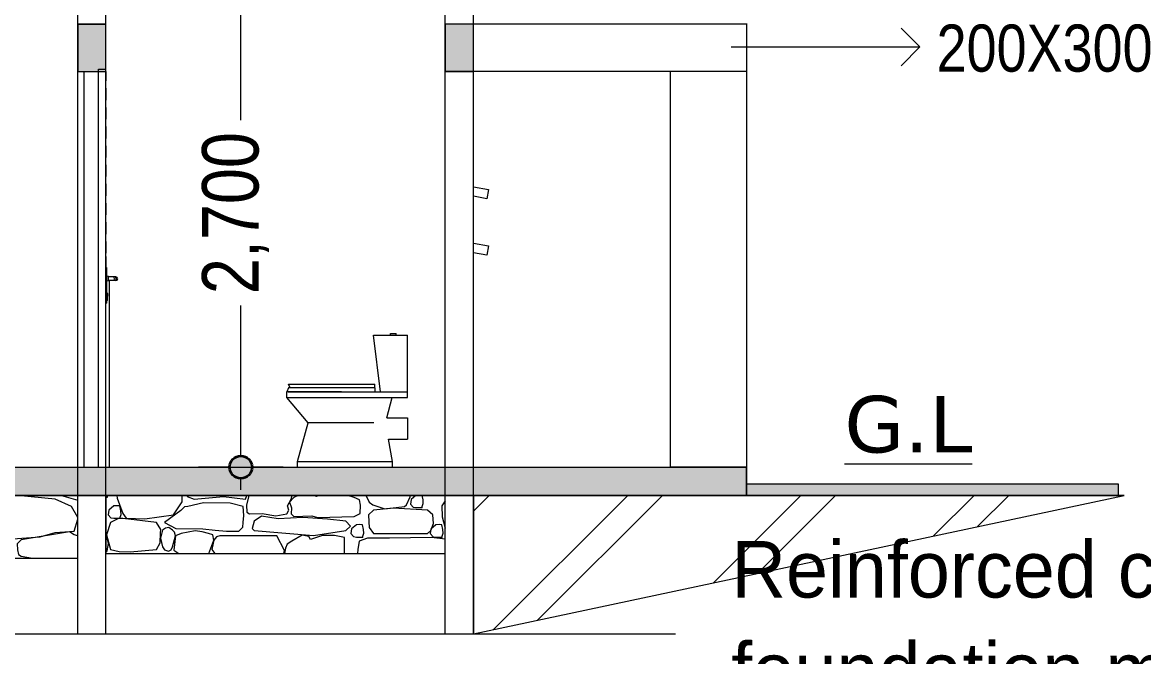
# Model space of a CAD drawing. Header units: millimetres. Extents: x 102766 to 172228, y -127504 to -81044.
# Drawn here: x 134821 to 140773, y -119105 to -115740 of the extents above; entities that cross this region are included whole.
import ezdxf

# ---------------------------------------------------------------- set-up
doc = ezdxf.new("R2010")
doc.units = ezdxf.units.MM
doc.header["$MEASUREMENT"] = 0
doc.layers.add('2D Drafting - General', color=7, linetype='Continuous')
doc.layers.add('Dimensioning - General', color=7, linetype='Continuous')
for name, color, linetype, lineweight in [('2D Drafting - General_Pen_No__1', 7, 'Continuous', 13), ('2D Drafting - General_Pen_No__19', 255, 'Continuous', 0), ('Annotation - Text_Pen_No__1', 7, 'Continuous', 13), ('Dimensioning - General_Pen_No__1', 7, 'Continuous', 13), ('Dimensioning - General_Pen_No__27', 7, 'Continuous', 35), ('Interior - Furniture _Pen_No__1', 7, 'Continuous', 13), ('Structural - Bearing_Pen_No__1', 7, 'Continuous', 13)]:
    doc.layers.add(name, color=color, linetype=linetype, lineweight=lineweight)
for name, color, linetype, lineweight, true_color in [('2D Drafting - General_Pen_No__105', 7, 'Continuous', 13, 0xcae6ff), ('2D Drafting - General_Pen_No__82', 7, 'Continuous', 20, 0xaaaaaa), ('Annotation - Text_Pen_No__86', 7, 'Continuous', 20, 0x5555ff)]:
    doc.layers.add(name, color=color, linetype=linetype, lineweight=lineweight, true_color=true_color)
doc.styles.add('GENERATED_STYLE_1', font='ARIALN.TTF')
doc.styles.add('GENERATED_STYLE_11', font='')
doc.styles.add('GENERATED_STYLE_4', font='BOD_CR.TTF')
doc.styles.add('GENERATED_STYLE_8', font='verdana.ttf')
doc.styles.get('GENERATED_STYLE_11').set_extended_font_data('Bodoni MT Condensed')
doc.linetypes.add('Break', pattern='A,0,[1,chri1.Shx,S=15.679026,R=0,X=0,Y=0],-1975.557214,0', length=1975.557214)
doc.dimstyles.new('GENERATED_STYLE__3', dxfattribs={"dimtxt": 300, "dimasz": 228, "dimexe": 0.18, "dimexo": 0, "dimgap": 0.09, "dimtad": 0, "dimdec": 0, "dimzin": 0, "dimdsep": 46, "dimtxsty": 'GENERATED_STYLE_1', "dimblk": 'ARROWHEAD_11', "dimblk1": 'ARROWHEAD_11', "dimblk2": 'ARROWHEAD_11', "dimcen": 0.09, "dimclrd": 7, "dimclre": 7, "dimclrt": 7, "dimadec": 0, "dimazin": 0, "dimtfac": 1, "dimtdec": 4, "dimtmove": 0, "dimatfit": 3, "dimfxl": 0, "dimtolj": 1, "dimtzin": 0, "dimarcsym": 0})

# ---------------------------------------------------------------- blocks, each defined once
blk = doc.blocks.new('*X22')
at = {"layer": '2D Drafting - General_Pen_No__1', "linetype": 'Continuous'}
for p, q in [((134190.8, -118260.7), (134157.1, -118249.5)), ((134247, -118249.5), (134245.8, -118252.5)), ((134245.8, -118252.5), (134262.2, -118285.2)), ((134479.4, -118256.4), (134480.4, -118249.5)), ((134509.5, -118249.5), (134484.5, -118271.3)), ((134547.9, -118273.7), (134542.4, -118249.5)), ((134758, -118249.5), (134671.2, -118269.3)), ((134995.3, -118269.3), (134795.1, -118249.5)), ((135029.6, -118249.5), (135114.7, -118274.9)), ((134218.8, -118273.3), (134190.8, -118260.7)), ((134224, -118301.3), (134218.8, -118273.3)), ((134221.7, -118346), (134224, -118301.3)), ((134262.2, -118285.2), (134281.7, -118299.6)), ((134281.7, -118299.6), (134344.9, -118321.1)), ((134344.9, -118321.1), (134449.8, -118307.6)), ((134449.8, -118307.6), (134460, -118299.6)), ((134460, -118299.6), (134479.4, -118256.4)), ((134484.5, -118271.3), (134480.8, -118295.8)), ((134480.8, -118295.8), (134495.5, -118312)), ((134495.5, -118312), (134510.5, -118314)), ((134542.2, -118314), (134549.2, -118293.3)), ((134549.2, -118293.3), (134547.9, -118273.7)), ((134671.2, -118269.3), (134648, -118304)), ((134648, -118304), (134648.8, -118362.9)), ((135081.6, -118307.6), (134995.3, -118269.3)), ((135114.7, -118367.6), (135081.6, -118307.6)), ((134064.9, -118364.4), (134190.8, -118361)), ((134190.8, -118361), (134221.7, -118346)), ((134285, -118328.7), (134258.6, -118353)), ((134258.6, -118353), (134259.9, -118389.5)), ((134388.6, -118317.5), (134285, -118328.7)), ((134570.8, -118328.7), (134388.6, -118317.5)), ((134510.5, -118314), (134542.2, -118314)), ((134600.6, -118353.3), (134570.8, -118328.7)), ((134602.8, -118398.4), (134600.6, -118353.3)), ((134648.8, -118362.9), (134671.2, -118445.5)), ((134146.5, -118386.8), (134064.9, -118377.5)), ((134171.3, -118412.1), (134146.5, -118386.8)), ((134146.5, -118435.6), (134171.3, -118412.1)), ((134176.5, -118427.5), (134172.8, -118452.1)), ((134202.5, -118404.9), (134176.5, -118427.5)), ((134221, -118403.3), (134202.5, -118404.9)), ((134234.2, -118404.9), (134221, -118403.3)), ((134240, -118430), (134234.2, -118404.9)), ((134241.2, -118449.6), (134240, -118430)), ((134259.9, -118389.5), (134261.9, -118419.1)), ((134261.9, -118419.1), (134285, -118452.1)), ((134589.9, -118427.9), (134586.2, -118452.4)), ((134589.8, -118434.9), (134602.8, -118398.4)), ((134615.9, -118405.3), (134589.9, -118427.9)), ((134634.4, -118403.7), (134615.9, -118405.3)), ((134647.6, -118405.3), (134634.4, -118403.7)), ((134653.4, -118430.4), (134647.6, -118405.3)), ((134654.6, -118450), (134653.4, -118430.4)), ((135096.3, -118439.6), (135114.7, -118375.7)), ((134064.9, -118447.8), (134146.5, -118435.6)), ((134086, -118462.2), (134064.9, -118462.1)), ((134139, -118473.7), (134086, -118462.2)), ((134139, -118578.2), (134139, -118473.7)), ((134172.8, -118452.1), (134187.5, -118468.3)), ((134187.5, -118468.3), (134202.5, -118470.3)), ((134202.5, -118470.3), (134234.2, -118470.3)), ((134253, -118475.9), (134208.1, -118493)), ((134234.2, -118470.3), (134241.2, -118449.6)), ((134321.4, -118475.9), (134253, -118475.9)), ((134285, -118452.1), (134570.8, -118452.1)), ((134370.6, -118475.9), (134302.3, -118475.9)), ((134593.4, -118472.5), (134370.6, -118475.9)), ((134570.8, -118452.1), (134589.8, -118434.9)), ((134586.2, -118452.4), (134601, -118468.7)), ((134743.1, -118493), (134593.4, -118472.5)), ((134601, -118468.7), (134615.9, -118470.6)), ((134615.9, -118470.6), (134647.6, -118470.6)), ((134647.6, -118470.6), (134654.6, -118450)), ((134671.2, -118445.5), (134674, -118468.9)), ((134674, -118468.9), (134696.9, -118486.1)), ((134696.9, -118486.1), (134915.9, -118469.5)), ((134814.4, -118485), (134794.1, -118506.9)), ((135072, -118442.1), (134814.4, -118485)), ((134915.9, -118469.5), (134995.3, -118445.5)), ((134995.3, -118445.5), (135096.3, -118439.6)), ((135096.6, -118458.1), (135072, -118442.1)), ((135114.7, -118463.7), (135096.6, -118458.1)), ((134201.6, -118537.3), (134197.1, -118582.3)), ((134208.1, -118493), (134201.6, -118537.3)), ((134763.4, -118522.1), (134743.1, -118493)), ((134775.5, -118582.3), (134763.4, -118522.1)), ((134794.1, -118506.9), (134794.6, -118538.4)), ((134794.6, -118538.4), (134801.3, -118562.5)), ((134064.9, -118578.2), (134139, -118578.2)), ((134801.3, -118562.5), (134814.4, -118572.2)), ((134814.4, -118572.2), (134874.8, -118582.3))]:
    blk.add_line(p, q, dxfattribs=at)
for p in [(134542.2, -118314), (134234.2, -118470.3), (134647.6, -118470.6)]:
    blk.add_point(p, dxfattribs=at)
blk = doc.blocks.new('Fill_11')
at = {"layer": '2D Drafting - General_Pen_No__19', "linetype": 'Continuous'}
for p, q in [((135114.7, -118249.5), (134064.9, -118249.5)), ((134064.9, -118249.5), (134064.9, -118582.3)), ((135114.7, -118582.3), (135114.7, -118249.5)), ((134064.9, -118582.3), (135114.7, -118582.3))]:
    blk.add_line(p, q, dxfattribs=at)
at = {"layer": '2D Drafting - General_Pen_No__1', "linetype": 'Continuous'}
blk.add_blockref('*X22', (0, 0), dxfattribs=at)
blk = doc.blocks.new('*X24')
at = {"layer": '2D Drafting - General_Pen_No__1', "linetype": 'Continuous'}
for p, q in [((135272.8, -118259.4), (135273.9, -118249.5)), ((135322, -118249.5), (135324.1, -118263.9)), ((135668.7, -118283), (135669.2, -118249.5)), ((135695.2, -118249.5), (135695.7, -118255.2)), ((136005.2, -118269.3), (136013, -118249.5)), ((136023, -118249.5), (136011.1, -118300.8)), ((136247, -118269), (136253, -118249.5)), ((136284.5, -118249.5), (136262, -118260.7)), ((136382.7, -118255.8), (136365.1, -118249.5)), ((136391.1, -118249.5), (136382.7, -118255.8)), ((136582.8, -118260.7), (136549.1, -118249.5)), ((136647, -118249.5), (136645.8, -118252.5)), ((136645.8, -118252.5), (136662.2, -118285.2)), ((136879.4, -118256.4), (136880.4, -118249.5)), ((136909.5, -118249.5), (136884.5, -118271.3)), ((136947.9, -118273.7), (136942.4, -118249.5)), ((135264.7, -118262.7), (135272.8, -118259.4)), ((135306.4, -118305.6), (135280.4, -118328.3)), ((135324.8, -118304), (135306.4, -118305.6)), ((135324.1, -118263.9), (135354.4, -118345.8)), ((135338.1, -118305.6), (135324.8, -118304)), ((135343.9, -118330.7), (135338.1, -118305.6)), ((135622.9, -118352.6), (135668.7, -118283)), ((135681.9, -118309.4), (135661.8, -118329.1)), ((135699.1, -118307.5), (135681.9, -118309.4)), ((135695.7, -118255.2), (135733.2, -118269.3)), ((135782.9, -118288.2), (135699.1, -118307.5)), ((135733.2, -118269.3), (135888.8, -118256)), ((135924.9, -118290.7), (135782.9, -118288.2)), ((135888.8, -118256), (136005.2, -118269.3)), ((135992.7, -118307.5), (135924.9, -118290.7)), ((135997.3, -118355.4), (135992.7, -118307.5)), ((136011.1, -118300.8), (136012.8, -118338.8)), ((136228.9, -118305.6), (136247, -118269)), ((136235.1, -118327.6), (136228.9, -118305.6)), ((136262, -118260.7), (136239.5, -118285.2)), ((136239.5, -118285.2), (136250.1, -118315.4)), ((136610.8, -118273.3), (136582.8, -118260.7)), ((136616, -118301.3), (136610.8, -118273.3)), ((136613.7, -118346), (136616, -118301.3)), ((136662.2, -118285.2), (136681.7, -118299.6)), ((136681.7, -118299.6), (136744.9, -118321.1)), ((136744.9, -118321.1), (136849.8, -118307.6)), ((136849.8, -118307.6), (136860, -118299.6)), ((136860, -118299.6), (136879.4, -118256.4)), ((136884.5, -118271.3), (136880.8, -118295.8)), ((136880.8, -118295.8), (136895.5, -118312)), ((136895.5, -118312), (136910.5, -118314)), ((136942.2, -118314), (136949.2, -118293.3)), ((136949.2, -118293.3), (136947.9, -118273.7)), ((137064.9, -118278.6), (137048, -118304)), ((137048, -118304), (137048.8, -118362.9)), ((135265.2, -118334.5), (135264.7, -118326.2)), ((135264.7, -118336), (135265.2, -118334.5)), ((135280.4, -118328.3), (135276.7, -118352.8)), ((135276.7, -118352.8), (135291.4, -118369)), ((135331.3, -118371.5), (135288.4, -118392.7)), ((135291.4, -118369), (135306.4, -118371)), ((135306.4, -118371), (135338.1, -118371)), ((135355.1, -118372.1), (135331.3, -118371.5)), ((135338.1, -118371), (135345.1, -118350.3)), ((135345.1, -118350.3), (135343.9, -118330.7)), ((135354.4, -118345.8), (135371.7, -118370.4)), ((135532.6, -118392.7), (135355.1, -118372.1)), ((135371.7, -118370.4), (135470.5, -118374.3)), ((135470.5, -118374.3), (135622.9, -118352.6)), ((135661.8, -118329.1), (135574.8, -118394)), ((135992.7, -118394), (135997.3, -118355.4)), ((136012.8, -118338.8), (136027, -118347.2)), ((136027, -118347.2), (136093.5, -118344.8)), ((136091.1, -118360.1), (136052.1, -118386.8)), ((136178, -118373.2), (136091.1, -118360.1)), ((136093.5, -118344.8), (136165.6, -118357.5)), ((136165.6, -118357.5), (136224.3, -118347.2)), ((136310.4, -118365.9), (136178, -118373.2)), ((136224.3, -118347.2), (136235.1, -118327.6)), ((136250.1, -118315.4), (136248.7, -118348)), ((136248.7, -118348), (136262, -118361)), ((136262, -118361), (136358, -118358)), ((136441.6, -118375.8), (136310.4, -118365.9)), ((136358, -118358), (136387.9, -118366.2)), ((136387.9, -118366.2), (136582.8, -118361)), ((136582.8, -118361), (136613.7, -118346)), ((136685, -118328.7), (136658.6, -118353)), ((136658.6, -118353), (136659.9, -118389.5)), ((136788.6, -118317.5), (136685, -118328.7)), ((136970.8, -118328.7), (136788.6, -118317.5)), ((136910.5, -118314), (136942.2, -118314)), ((137000.6, -118353.3), (136970.8, -118328.7)), ((137002.8, -118398.4), (137000.6, -118353.3)), ((137048.8, -118362.9), (137064.9, -118422.5)), ((135288.4, -118392.7), (135268.2, -118458.4)), ((135555.2, -118430.5), (135532.6, -118392.7)), ((135554.3, -118449), (135555.2, -118430.5)), ((135581.1, -118423), (135564.9, -118433.6)), ((135574.8, -118394), (135635.8, -118425)), ((135598.1, -118420.6), (135581.1, -118423)), ((135617.7, -118433.6), (135598.1, -118420.6)), ((135635.8, -118425), (135779.8, -118427)), ((135779.8, -118427), (135843.6, -118433.3)), ((135970.4, -118438.5), (135990.8, -118418.4)), ((135990.8, -118418.4), (135992.7, -118394)), ((136052.1, -118386.8), (136041.4, -118424.4)), ((136041.4, -118424.4), (136052.1, -118435.6)), ((136538.5, -118386.8), (136441.6, -118375.8)), ((136563.3, -118412.1), (136538.5, -118386.8)), ((136538.5, -118435.6), (136563.3, -118412.1)), ((136568.5, -118427.5), (136564.8, -118452.1)), ((136594.5, -118404.9), (136568.5, -118427.5)), ((136613, -118403.3), (136594.5, -118404.9)), ((136626.2, -118404.9), (136613, -118403.3)), ((136632, -118430), (136626.2, -118404.9)), ((136633.2, -118449.6), (136632, -118430)), ((136659.9, -118389.5), (136661.9, -118419.1)), ((136661.9, -118419.1), (136685, -118452.1)), ((136989.9, -118427.9), (136986.2, -118452.4)), ((136989.8, -118434.9), (137002.8, -118398.4)), ((137015.9, -118405.3), (136989.9, -118427.9)), ((137034.4, -118403.7), (137015.9, -118405.3)), ((137047.6, -118405.3), (137034.4, -118403.7)), ((137053.4, -118430.4), (137047.6, -118405.3)), ((137054.6, -118450), (137053.4, -118430.4)), ((135268.2, -118458.4), (135264.7, -118457)), ((135279, -118504.6), (135268.2, -118458.4)), ((135268.2, -118458.4), (135288.4, -118535.9)), ((135551.9, -118500.5), (135554.3, -118449)), ((135564.9, -118433.6), (135554.3, -118476.6)), ((135554.3, -118476.6), (135564.9, -118522.1)), ((135629.4, -118445.4), (135617.7, -118433.6)), ((135617.7, -118522.1), (135634.6, -118464.5)), ((135634.6, -118464.5), (135625.2, -118540.7)), ((135634.6, -118464.5), (135629.4, -118445.4)), ((135664.6, -118452.1), (135634.6, -118464.5)), ((135738.4, -118437.8), (135664.6, -118452.1)), ((135774.9, -118443.1), (135738.4, -118437.8)), ((135808.5, -118452.1), (135774.9, -118443.1)), ((135832.9, -118459.5), (135808.5, -118452.1)), ((135811.7, -118557.8), (135836.5, -118487.4)), ((135836.5, -118487.4), (135827.6, -118536.4)), ((135836.5, -118487.4), (135832.9, -118459.5)), ((135852, -118468.6), (135836.5, -118487.4)), ((135843.6, -118433.3), (135904.9, -118439.6)), ((135868.6, -118463.3), (135852, -118468.6)), ((136172.2, -118463.3), (135868.6, -118463.3)), ((135904.9, -118439.6), (135970.4, -118438.5)), ((136052.1, -118435.6), (136366.9, -118461.4)), ((136212.3, -118542.7), (136172.2, -118463.3)), ((136250.7, -118491.7), (136226.4, -118508.3)), ((136305.7, -118460.8), (136250.7, -118491.7)), ((136341.7, -118467.7), (136305.7, -118460.8)), ((136350.9, -118483.4), (136341.7, -118467.7)), ((136413.9, -118461.9), (136350.9, -118483.4)), ((136366.9, -118461.4), (136538.5, -118435.6)), ((136478, -118462.2), (136413.9, -118461.9)), ((136531, -118473.7), (136478, -118462.2)), ((136531, -118557.8), (136531, -118473.7)), ((136564.8, -118452.1), (136579.5, -118468.3)), ((136579.5, -118468.3), (136594.5, -118470.3)), ((136594.5, -118470.3), (136626.2, -118470.3)), ((136653, -118475.9), (136608.1, -118493)), ((136626.2, -118470.3), (136633.2, -118449.6)), ((136721.4, -118475.9), (136653, -118475.9)), ((136685, -118452.1), (136970.8, -118452.1)), ((136770.6, -118475.9), (136702.3, -118475.9)), ((136993.4, -118472.5), (136770.6, -118475.9)), ((136970.8, -118452.1), (136989.8, -118434.9)), ((136986.2, -118452.4), (137001, -118468.7)), ((137064.9, -118482.3), (136993.4, -118472.5)), ((137001, -118468.7), (137015.9, -118470.6)), ((137015.9, -118470.6), (137047.6, -118470.6)), ((137047.6, -118470.6), (137054.6, -118450)), ((135264.7, -118549.5), (135271.2, -118543.7)), ((135271.2, -118543.7), (135279, -118504.6)), ((135288.4, -118535.9), (135334.6, -118547.5)), ((135334.6, -118547.5), (135393, -118548.6)), ((135393, -118548.6), (135532.6, -118535.9)), ((135532.6, -118535.9), (135551.9, -118500.5)), ((135564.9, -118522.1), (135576.2, -118537.9)), ((135576.2, -118537.9), (135595.9, -118545.5)), ((135595.9, -118545.5), (135610.6, -118537.7)), ((135610.6, -118537.7), (135617.7, -118522.1)), ((135625.2, -118540.7), (135650.9, -118557.8)), ((135827.6, -118536.4), (135843.5, -118557.8)), ((136209.8, -118557.8), (136212.3, -118542.7)), ((136218.1, -118530.1), (136213.1, -118557.8)), ((136226.4, -118508.3), (136218.1, -118530.1)), ((136601.6, -118537.3), (136599.5, -118557.8)), ((136608.1, -118493), (136601.6, -118537.3))]:
    blk.add_line(p, q, dxfattribs=at)
for p in [(135338.1, -118371), (136942.2, -118314), (136626.2, -118470.3), (137047.6, -118470.6)]:
    blk.add_point(p, dxfattribs=at)
blk = doc.blocks.new('Fill_12')
at = {"layer": '2D Drafting - General_Pen_No__19', "linetype": 'Continuous'}
for p, q in [((137064.9, -118249.5), (135264.7, -118249.5)), ((135264.7, -118249.5), (135264.7, -118557.8)), ((137064.9, -118557.8), (137064.9, -118249.5)), ((135264.7, -118557.8), (137064.9, -118557.8))]:
    blk.add_line(p, q, dxfattribs=at)
at = {"layer": '2D Drafting - General_Pen_No__1', "linetype": 'Continuous'}
blk.add_blockref('*X24', (0, 0), dxfattribs=at)
blk = doc.blocks.new('Line_15', base_point=(138583.5, -115869.1))
at = {"layer": '2D Drafting - General_Pen_No__1', "linetype": 'Continuous'}
for p, q in [((139585.1, -115869.1), (139485.1, -115769.1)), ((138583.5, -115869.1), (139585.1, -115869.1)), ((139585.1, -115869.1), (139485.1, -115969.1))]:
    blk.add_line(p, q, dxfattribs=at)
blk = doc.blocks.new('*D323')
at = {"layer": 'Dimensioning - General', "linetype": 'Continuous', "lineweight": 0, "true_color": 0x000000}
for points in [[(136040.5, -115399.5), (136036, -115376.6), (136023, -115357.1), (136003.5, -115344.1), (135980.5, -115339.5), (135957.6, -115344.1), (135938.1, -115357.1), (135925.1, -115376.6), (135920.5, -115399.5), (135925.1, -115422.5), (135938.1, -115442), (135957.6, -115455), (135980.5, -115459.5), (136003.5, -115455), (136023, -115442), (136036, -115422.5)], [(136040.5, -118099.5), (136036, -118076.6), (136023, -118057.1), (136003.5, -118044.1), (135980.5, -118039.5), (135957.6, -118044.1), (135938.1, -118057.1), (135925.1, -118076.6), (135920.5, -118099.5), (135925.1, -118122.5), (135938.1, -118142), (135957.6, -118155), (135980.5, -118159.5), (136003.5, -118155), (136023, -118142), (136036, -118122.5)]]:
    blk.add_hatch(color=18, dxfattribs=at).paths.add_polyline_path(points)
at = {"layer": 'Dimensioning - General_Pen_No__1', "linetype": 'Continuous'}
for p, q in [((135980.5, -115339.5), (135980.5, -115279.5)), ((135920.5, -115399.5), (135755.5, -115399.5)), ((136205.5, -115399.5), (136040.5, -115399.5)), ((135980.5, -116257.8), (135980.5, -115459.5)), ((135980.5, -118039.5), (135980.5, -117241.2)), ((135920.5, -118099.5), (135755.5, -118099.5)), ((136205.5, -118099.5), (136040.5, -118099.5)), ((135980.5, -118219.5), (135980.5, -118159.5))]:
    blk.add_line(p, q, dxfattribs=at)
at = {"layer": 'Dimensioning - General_Pen_No__27', "linetype": 'Continuous'}
for centre in [(135980.5, -115399.5), (135980.5, -118099.5)]:
    blk.add_circle(centre, 60, dxfattribs=at)
at = {"layer": 'Dimensioning - General_Pen_No__1', "insert": (136130.5, -117181.5), "char_height": 300, "attachment_point": 7, "rotation": 90, "style": 'GENERATED_STYLE_1'}
blk.add_mtext('{2,700}', dxfattribs=at)
blk = doc.blocks.new('ARROWHEAD_11')
at = {"color": 0, "linetype": 'Continuous', "lineweight": 0}
blk.add_line((0, 0), (-1, 0), dxfattribs=at)
at = {"color": 0, "linetype": 'Continuous', "lineweight": 0, "const_width": 0.25, "flags": 128}
blk.add_lwpolyline([(-0.125, 0, 1), (0.125, 0, 1)], format="xyb", close=True, dxfattribs=at)

msp = doc.modelspace()

# ---------------------------------------------------------------- hatches: boundary and pattern name
at = {"layer": '2D Drafting - General_Pen_No__82', "linetype": 'Continuous'}
for points in [[(135114.7, -115749.5), (135114.7, -115999.5), (135264.7, -115999.5), (135264.7, -115749.5)], [(137064.9, -115749.5), (137064.9, -115999.5), (137214.9, -115999.5), (137214.9, -115749.5)], [(126564.9, -118099.5), (138664.9, -118099.5), (138664.9, -118249.5), (126564.9, -118249.5)], [(138664.9, -118249.5), (140639.9, -118249.5), (140639.9, -118189.4), (138664.9, -118189.4)]]:
    msp.add_hatch(color=256, dxfattribs=at).paths.add_polyline_path(points)
h = msp.add_hatch(dxfattribs=at)
h.set_pattern_fill('Double_1_4', color=256, style=0, pattern_type=2)
h.set_pattern_definition([(45, (0, 0), (-459.6194, 459.6194), []), (45, (-91.9, 91.9), (-459.6194, 459.6194), [])])
h.paths.add_polyline_path([(137214.9, -118249.5), (137214.9, -118984.6), (140669.7, -118249.5)])

# ---------------------------------------------------------------- linework, layer by layer
at = {"layer": '2D Drafting - General_Pen_No__1', "linetype": 'Continuous'}
for p, q in [((138664.9, -115749.5), (137064.9, -115749.5)), ((138664.9, -115999.5), (137064.9, -115999.5)), ((137214.9, -118984.6), (140669.7, -118249.5))]:
    msp.add_line(p, q, dxfattribs=at)
at = {"layer": '2D Drafting - General_Pen_No__105', "linetype": 'Continuous', "flags": 128}
for points in [[(135114.7, -115749.5), (135114.7, -115999.5), (135264.7, -115999.5), (135264.7, -115749.5)], [(137064.9, -115749.5), (137064.9, -115999.5), (137214.9, -115999.5), (137214.9, -115749.5)], [(126564.9, -118099.5), (138664.9, -118099.5), (138664.9, -118249.5), (126564.9, -118249.5)], [(138664.9, -118249.5), (140639.9, -118249.5), (140639.9, -118189.4), (138664.9, -118189.4)], [(137214.9, -118249.5), (137214.9, -118984.6), (140669.7, -118249.5)]]:
    msp.add_lwpolyline(points, close=True, dxfattribs=at)
at = {"layer": 'Interior - Furniture _Pen_No__1', "linetype": 'Continuous'}
for p, q in [((136685.3, -117399.5), (136685.7, -117399.5)), ((136722.2, -117699.5), (136685.3, -117399.5)), ((136685.7, -117399.5), (136696.1, -117399.5)), ((136696.1, -117399.5), (136714.2, -117399.5)), ((136714.2, -117399.5), (136736.7, -117399.5)), ((136736.7, -117399.5), (136770, -117399.5)), ((136770, -117399.5), (136802.8, -117399.5)), ((136775.2, -117389.5), (136775.5, -117389.5)), ((136775.2, -117399.5), (136775.2, -117389.5)), ((136775.5, -117389.5), (136776.4, -117389.5)), ((136776.4, -117389.5), (136777.8, -117389.5)), ((136777.8, -117389.5), (136779.6, -117389.5)), ((136779.6, -117389.5), (136781.9, -117389.5)), ((136781.9, -117389.5), (136784.5, -117389.5)), ((136784.5, -117389.5), (136787.3, -117389.5)), ((136787.3, -117389.5), (136790.2, -117389.5)), ((136790.2, -117389.5), (136793.2, -117389.5)), ((136793.2, -117389.5), (136796, -117389.5)), ((136796, -117389.5), (136798.6, -117389.5)), ((136798.6, -117389.5), (136800.8, -117389.5)), ((136800.8, -117389.5), (136802.7, -117389.5)), ((136802.7, -117389.5), (136804.1, -117389.5)), ((136802.8, -117399.5), (136834.7, -117399.5)), ((136804.1, -117389.5), (136804.9, -117389.5)), ((136804.9, -117389.5), (136805.2, -117389.5)), ((136805.2, -117399.5), (136805.2, -117389.5)), ((136834.7, -117399.5), (136865.2, -117399.5)), ((136865.2, -117699.5), (136865.2, -117399.5)), ((136234.2, -117679.5), (136225.2, -117699.5)), ((136232.4, -117699.5), (136225.2, -117699.5)), ((136225.2, -117730.3), (136225.2, -117699.5)), ((136253.4, -117699.5), (136232.4, -117699.5)), ((136232.4, -117699.5), (136253.4, -117699.5)), ((136234.2, -117659.5), (136241.1, -117659.5)), ((136242.2, -117679.5), (136234.2, -117659.5)), ((136241.1, -117679.5), (136234.2, -117679.5)), ((136241.1, -117659.5), (136261, -117659.5)), ((136261, -117679.5), (136241.1, -117679.5)), ((136286.5, -117699.5), (136253.4, -117699.5)), ((136253.4, -117699.5), (136286.5, -117699.5)), ((136261, -117659.5), (136292.6, -117659.5)), ((136292.6, -117679.5), (136261, -117679.5)), ((136329.4, -117699.5), (136286.5, -117699.5)), ((136286.5, -117699.5), (136329.4, -117699.5)), ((136292.6, -117659.5), (136333.4, -117659.5)), ((136333.4, -117679.5), (136292.6, -117679.5)), ((136373.5, -117699.5), (136329.4, -117699.5)), ((136329.4, -117699.5), (136373.5, -117699.5)), ((136333.4, -117659.5), (136376.3, -117659.5)), ((136376.3, -117679.5), (136333.4, -117679.5)), ((136419.7, -117699.5), (136373.5, -117699.5)), ((136373.5, -117699.5), (136419.7, -117699.5)), ((136376.3, -117659.5), (136421.3, -117659.5)), ((136421.3, -117679.5), (136376.3, -117679.5)), ((136467.2, -117699.5), (136419.7, -117699.5)), ((136419.7, -117699.5), (136467.2, -117699.5)), ((136421.3, -117659.5), (136467.5, -117659.5)), ((136467.5, -117679.5), (136421.3, -117679.5)), ((136514.8, -117699.5), (136467.2, -117699.5)), ((136467.2, -117699.5), (136514.8, -117699.5)), ((136467.5, -117659.5), (136513.9, -117659.5)), ((136513.9, -117679.5), (136467.5, -117679.5)), ((136513.9, -117659.5), (136562.4, -117659.5)), ((136562.4, -117679.5), (136513.9, -117679.5)), ((136514.8, -117699.5), (136722.2, -117699.5)), ((136562.4, -117659.5), (136609.7, -117659.5)), ((136609.7, -117679.5), (136562.4, -117679.5)), ((136609.7, -117659.5), (136655, -117659.5)), ((136655, -117679.5), (136609.7, -117679.5)), ((136655, -117659.5), (136692.3, -117659.5)), ((136692.3, -117679.5), (136655, -117679.5)), ((136692.3, -117679.5), (136692.3, -117659.5)), ((136692.3, -117679.5), (136692.3, -117699.5)), ((136722.2, -117699.5), (136722.3, -117699.5)), ((136722.3, -117699.5), (136725.2, -117699.5)), ((136725.2, -117699.5), (136730.4, -117699.5)), ((136730.4, -117699.5), (136736.7, -117699.5)), ((136736.7, -117699.5), (136768.8, -117699.5)), ((136768.8, -117699.5), (136801, -117699.5)), ((136801, -117699.5), (136833.1, -117699.5)), ((136833.1, -117699.5), (136865.2, -117699.5)), ((136865.2, -117730.3), (136865.2, -117699.5)), ((136337.7, -117863.6), (136225.2, -117730.3)), ((136225.2, -117730.3), (136232.4, -117730.3)), ((136232.4, -117730.3), (136253.4, -117730.3)), ((136253.4, -117730.3), (136286.5, -117730.3)), ((136286.5, -117730.3), (136329.4, -117730.3)), ((136329.4, -117730.3), (136373.5, -117730.3)), ((136373.5, -117730.3), (136419.7, -117730.3)), ((136419.7, -117730.3), (136467.2, -117730.3)), ((136467.2, -117730.3), (136514.8, -117730.3)), ((136514.8, -117730.3), (136865.2, -117730.3)), ((136755, -117837.5), (136784.2, -117730.3)), ((136280.9, -118068.8), (136337.7, -117863.6)), ((136337.7, -117863.6), (136337.8, -117863.6)), ((136340.6, -117863.6), (136337.7, -117863.6)), ((136349, -117863.6), (136340.6, -117863.6)), ((136362.2, -117863.6), (136349, -117863.6)), ((136379.3, -117863.6), (136362.2, -117863.6)), ((136408.7, -117863.6), (136379.3, -117863.6)), ((136439.5, -117863.6), (136408.7, -117863.6)), ((136471.1, -117863.6), (136439.5, -117863.6)), ((136502.8, -117863.6), (136471.1, -117863.6)), ((136555.6, -117863.6), (136502.8, -117863.6)), ((136608.1, -117863.6), (136555.6, -117863.6)), ((136660.1, -117863.6), (136608.1, -117863.6)), ((136686.9, -117863.6), (136660.1, -117863.6)), ((136754.9, -117837.4), (136865.2, -117837.4)), ((136865.2, -117837.4), (136865.2, -117839.3)), ((136865.2, -117839.3), (136865.2, -117845)), ((136865.2, -117845), (136865.2, -117854.1)), ((136865.2, -117854.1), (136865.2, -117865.9)), ((136865.2, -117865.9), (136865.2, -117879.6)), ((136865.2, -117879.6), (136865.2, -117894.4)), ((136865.2, -117894.4), (136865.2, -117909.2)), ((136764, -117951.4), (136865.2, -117951.4)), ((136785.8, -118068.8), (136764.1, -117951.4)), ((136865.2, -117909.2), (136865.2, -117922.9)), ((136865.2, -117922.9), (136865.2, -117934.7)), ((136865.2, -117934.7), (136865.2, -117943.8)), ((136865.2, -117943.8), (136865.2, -117949.5)), ((136865.2, -117949.5), (136865.2, -117951.4)), ((136280.9, -118068.8), (136285.9, -118068.8)), ((136280.9, -118099.5), (136280.9, -118068.8)), ((136285.9, -118068.8), (136300.7, -118068.8)), ((136300.7, -118068.8), (136324, -118068.8)), ((136324, -118068.8), (136354.1, -118068.8)), ((136354.1, -118068.8), (136390.9, -118068.8)), ((136390.9, -118068.8), (136429.5, -118068.8)), ((136429.5, -118068.8), (136469.1, -118068.8)), ((136469.1, -118068.8), (136508.9, -118068.8)), ((136508.9, -118068.8), (136557.4, -118068.8)), ((136557.4, -118068.8), (136605.7, -118068.8)), ((136605.7, -118068.8), (136653.6, -118068.8)), ((136653.6, -118068.8), (136701.2, -118068.8)), ((136701.2, -118068.8), (136735.1, -118068.8)), ((136735.1, -118068.8), (136762.2, -118068.8)), ((136762.2, -118068.8), (136779.8, -118068.8)), ((136779.8, -118068.8), (136785.8, -118068.8)), ((136785.8, -118099.5), (136785.8, -118068.8))]:
    msp.add_line(p, q, dxfattribs=at)
at = {"layer": 'Structural - Bearing_Pen_No__1', "linetype": 'Continuous'}
for p, q in [((135114.7, -118984.6), (135114.7, -115399.5)), ((135264.7, -118984.6), (135264.7, -115399.5)), ((137064.9, -118984.6), (137064.9, -115399.5)), ((137214.9, -118984.6), (137214.9, -115399.5)), ((135114.7, -118099.5), (135114.7, -115724.5)), ((135114.7, -115749.5), (135264.7, -115749.5)), ((135264.7, -115987.5), (135264.7, -115739.5)), ((138664.9, -115745.9), (138664.9, -118099.5)), ((135224.7, -115987.5), (135264.7, -115987.5)), ((135224.7, -116219.8), (135224.7, -115987.5)), ((135224.7, -118099.5), (135224.7, -115987.5)), ((135224.7, -115987.5), (135264.7, -115987.5)), ((135264.7, -116219.8), (135264.7, -115987.5)), ((135149.7, -118099.5), (135149.7, -115999.5)), ((135224.6, -115999.8), (135224.6, -116000.3)), ((135264.8, -115999.8), (135264.8, -116050)), ((138261.7, -115999.5), (137214.9, -115999.5)), ((138261.7, -118099.5), (138261.7, -115999.5)), ((135264.8, -116089.1), (135264.8, -116151.6)), ((135224.7, -117949.5), (135224.7, -116219.8)), ((135264.7, -117949.5), (135264.7, -116219.8)), ((135264.8, -116190.6), (135264.8, -116253.1)), ((135264.8, -116292.2), (135264.8, -116354.7)), ((135264.8, -116393.7), (135264.8, -116456.2)), ((135264.8, -116495.3), (135264.8, -116557.8)), ((135264.8, -116596.8), (135264.8, -116659.3)), ((137214.9, -116611.3), (137296, -116625.6)), ((137296, -116625.6), (137287.3, -116674.8)), ((135264.8, -116698.4), (135264.8, -116760.9)), ((137287.3, -116674.8), (137214.9, -116662.1)), ((135264.8, -116799.9), (135264.8, -116862.4)), ((135264.8, -116901.5), (135264.8, -116964)), ((137214.9, -116911.3), (137296, -116925.6)), ((137296, -116925.6), (137287.3, -116974.8)), ((135264.8, -116981), (135264.8, -117039.5)), ((137287.3, -116974.8), (137214.9, -116962.1)), ((135264.7, -117039.5), (135267.7, -117039.5)), ((135267.7, -117039.5), (135267.7, -117229.5)), ((135277.7, -117087.5), (135267.7, -117086.5)), ((135277.7, -117111.5), (135267.7, -117112.5)), ((135277.7, -117087.5), (135277.7, -117089.1)), ((135277.7, -117089.1), (135277.7, -117089.5)), ((135277.7, -117092.5), (135277.7, -117089.5)), ((135297.7, -117089.5), (135277.7, -117089.5)), ((135277.7, -117099.5), (135277.7, -117092.5)), ((135277.7, -117106.6), (135277.7, -117099.5)), ((135277.7, -117109.5), (135277.7, -117106.6)), ((135277.7, -117109.5), (135277.7, -117109.9)), ((135297.7, -117109.5), (135277.7, -117109.5)), ((135277.7, -117109.9), (135277.7, -117111.5)), ((135283.7, -118099.5), (135283.7, -117109.5)), ((135305.4, -117089.5), (135297.7, -117089.5)), ((135305.4, -117109.5), (135297.7, -117109.5)), ((135311.8, -117089.5), (135305.4, -117089.5)), ((135311.8, -117109.5), (135305.4, -117109.5)), ((135309.3, -117099.5), (135308.1, -117092.5)), ((135308.1, -117106.6), (135309.3, -117099.5)), ((135316.2, -117089.5), (135311.8, -117089.5)), ((135316.2, -117109.5), (135311.8, -117109.5)), ((135317.7, -117089.5), (135316.2, -117089.5)), ((135317.7, -117109.5), (135316.2, -117109.5)), ((135319, -117099.5), (135316.9, -117092.5)), ((135316.9, -117106.6), (135319, -117099.5)), ((135324.8, -117092.5), (135317.7, -117089.5)), ((135317.7, -117089.5), (135317.7, -117089.5)), ((135317.7, -117109.5), (135324.8, -117106.6)), ((135317.7, -117109.5), (135317.7, -117109.5)), ((135325.6, -117099.5), (135322.8, -117092.5)), ((135322.8, -117106.6), (135325.6, -117099.5)), ((135327.7, -117099.5), (135324.8, -117092.5)), ((135324.8, -117106.6), (135327.7, -117099.5)), ((135264.8, -117185.6), (135264.8, -117141.2)), ((135271.7, -117174.5), (135267.7, -117172.5)), ((135271.7, -117174.5), (135271.7, -117177.2)), ((135271.7, -117177.2), (135271.7, -117184.5)), ((135273.7, -117178.5), (135271.7, -117177.5)), ((135273.7, -117178.5), (135273.7, -117180.6)), ((135273.7, -117180.6), (135273.7, -117185.5)), ((135264.7, -117229.5), (135267.7, -117229.5)), ((135264.8, -117287.1), (135264.8, -117224.6)), ((135271.7, -117214.5), (135267.7, -117216.5)), ((135271.7, -117184.5), (135271.7, -117194.5)), ((135273.7, -117192.5), (135271.7, -117193.5)), ((135271.7, -117194.5), (135271.7, -117204.5)), ((135271.7, -117204.5), (135271.7, -117211.8)), ((135271.7, -117211.8), (135271.7, -117214.5)), ((135273.7, -117185.5), (135273.7, -117190.5)), ((135273.7, -117190.5), (135273.7, -117192.5)), ((135264.8, -117388.7), (135264.8, -117326.2)), ((135264.8, -117490.2), (135264.8, -117427.7)), ((135264.8, -117591.8), (135264.8, -117529.3)), ((135264.8, -117693.3), (135264.8, -117630.8)), ((135264.8, -117794.9), (135264.8, -117732.4)), ((135264.8, -117896.4), (135264.8, -117833.9)), ((135224.7, -118099.5), (135224.7, -117949.5)), ((135264.7, -118099.5), (135264.7, -117949.5)), ((135264.8, -117998), (135264.8, -117935.5)), ((135264.8, -118087.3), (135264.8, -118037)), ((129014.4, -118099.5), (137214.9, -118099.5)), ((135149.7, -118099.5), (135224.7, -118099.5)), ((135224.6, -118087.3), (135224.6, -118086.8)), ((135224.7, -118099.5), (135264.7, -118099.5)), ((137064.9, -118099.5), (137214.9, -118099.5)), ((137214.9, -118099.5), (138261.7, -118099.5)), ((137214.9, -118249.5), (137214.9, -118099.5)), ((138664.9, -118099.5), (138261.7, -118099.5)), ((138664.9, -118249.5), (138664.9, -118099.5)), ((129014.4, -118249.5), (137214.9, -118249.5)), ((137214.9, -118249.5), (140669.7, -118249.5))]:
    msp.add_line(p, q, dxfattribs=at)
at = {"layer": 'Structural - Bearing_Pen_No__1', "linetype": 'Break'}
msp.add_line((128165, -118984.6), (138288.1, -118984.6), dxfattribs=at)

# ---------------------------------------------------------------- block references
at = {"layer": '2D Drafting - General', "linetype": 'Continuous'}
msp.add_blockref('Line_15', (138583.5, -115869.1), dxfattribs=at)
at = {"layer": '2D Drafting - General_Pen_No__1', "linetype": 'Continuous'}
for name in ['Fill_11', 'Fill_12']:
    msp.add_blockref(name, (0, 0), dxfattribs=at)

# ---------------------------------------------------------------- texts
at = {"layer": 'Annotation - Text_Pen_No__1', "linetype": 'Continuous', "insert": (139674, -115877.5), "char_height": 250, "attachment_point": 4, "style": 'GENERATED_STYLE_11'}
msp.add_mtext('{200X300mm thick R.C beam.}', dxfattribs=at)
at = {"layer": 'Annotation - Text_Pen_No__1', "linetype": 'Continuous', "insert": (138584.7, -119763), "char_height": 300, "width": 5061.023, "attachment_point": 4, "line_spacing_factor": 1.075968, "style": 'GENERATED_STYLE_4'}
msp.add_mtext("{Reinforced conc. strip foundation mix\\P1:2:4to s.e's details (foundation depth\\Pto be determined onsite.)}", dxfattribs=at)
at = {"layer": 'Annotation - Text_Pen_No__86', "linetype": 'Continuous', "insert": (139523.9, -117721.4), "char_height": 300, "attachment_point": 2, "style": 'GENERATED_STYLE_8'}
msp.add_mtext('{\\LG.L}', dxfattribs=at)

# ---------------------------------------------------------------- dimensions: what is measured, and where the dimension line sits
at = {"layer": 'Dimensioning - General', "linetype": 'Continuous'}
dim = msp.add_linear_dim(base=(135980.5, -118099.5), p1=(129164.4, -118099.5), p2=(129164.4, -115399.5), angle=90, dimstyle='GENERATED_STYLE__3', dxfattribs=at)
dim.commit()
dim.dimension.update_dxf_attribs({"geometry": '*D323', "text_midpoint": (135980.5, -116668.6)})

doc.saveas('drawing.dxf')
